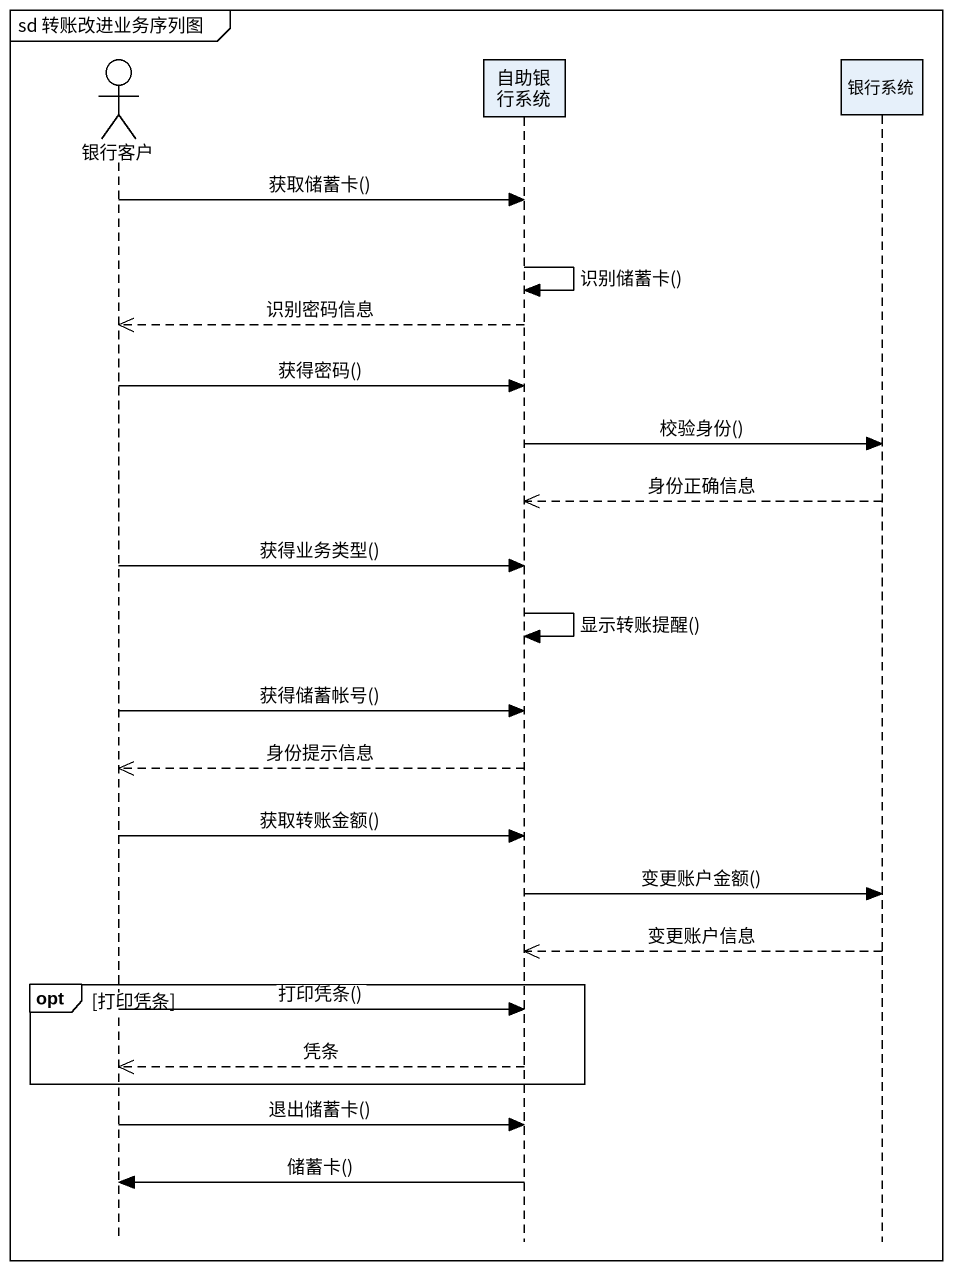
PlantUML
@startuml
mainframe sd 转账改进业务序列图
hide footbox
actor 银行客户
participant 自助银行系统
participant 银行系统

银行客户 -> 自助银行系统 : 获取储蓄卡()
自助银行系统 -> 自助银行系统 : 识别储蓄卡()
自助银行系统 -->> 银行客户 : 识别密码信息
银行客户 -> 自助银行系统 : 获得密码()
自助银行系统 -> 银行系统 : 校验身份()
银行系统 -->> 自助银行系统 : 身份正确信息
银行客户 -> 自助银行系统 : 获得业务类型()
自助银行系统 -> 自助银行系统 : 显示转账提醒()
银行客户 -> 自助银行系统 : 获得储蓄帐号()
自助银行系统 -->> 银行客户 : 身份提示信息
银行客户 -> 自助银行系统 : 获取转账金额()
自助银行系统 -> 银行系统 : 变更账户金额()
银行系统 -->> 自助银行系统 : 变更账户信息
opt 打印凭条
  银行客户 -> 自助银行系统 : 打印凭条()
  自助银行系统 -->> 银行客户 : 凭条
end
银行客户 -> 自助银行系统 : 退出储蓄卡()
自助银行系统 -> 银行客户 : 储蓄卡()
@enduml
